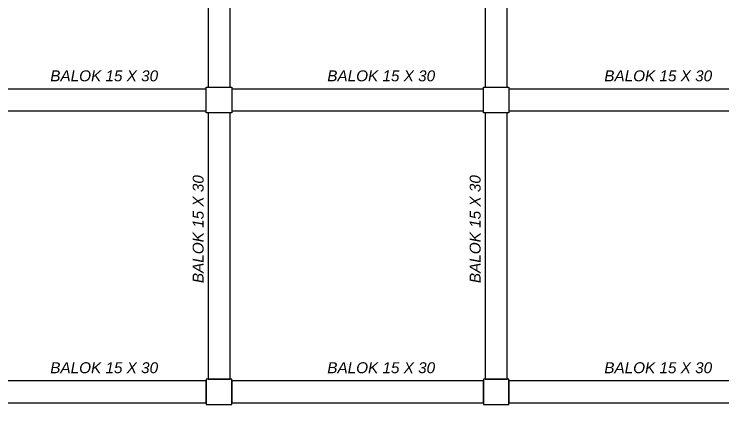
# Model space of a CAD drawing. Header units: centimetres. Extents: x -377343 to 693706, y 194584 to 813780.
# Drawn here: x 165574 to 166546, y 498202 to 498747 of the extents above; entities that cross this region are included whole.
import ezdxf

# ---------------------------------------------------------------- set-up
doc = ezdxf.new("R2010")
doc.units = ezdxf.units.CM
for name, color, linetype in [('balok', 235, 'Continuous'), ('KOLOM', 11, 'Continuous'), ('Layer1', 7, 'Continuous'), ('PIPA', 11, 'Continuous')]:
    doc.layers.add(name, color=color, linetype=linetype)
doc.styles.get("Standard").update_dxf_attribs({"font": 'arial.ttf'})

msp = doc.modelspace()

# ---------------------------------------------------------------- linework, layer by layer
at = {"layer": 'balok'}
for points in [[(165839.654, 499011.991), (165839.654, 498646.991), (165869.654, 498646.991), (165869.654, 499011.991)], [(166219.654, 499011.991), (166219.654, 498646.991), (166249.654, 498646.991), (166249.654, 499011.991)], [(165492.154, 498614.491), (165837.154, 498614.491), (165837.154, 498644.491), (165492.154, 498644.491)], [(165872.154, 498614.491), (166217.154, 498614.491), (166217.154, 498644.491), (165872.154, 498644.491)], [(166252.154, 498614.491), (166597.154, 498614.491), (166597.154, 498644.491), (166252.154, 498644.491)], [(165839.654, 498611.991), (165839.654, 498246.991), (165869.654, 498246.991), (165869.654, 498611.991)], [(166219.654, 498611.991), (166219.654, 498246.991), (166249.654, 498246.991), (166249.654, 498611.991)], [(165492.154, 498214.491), (165837.154, 498214.491), (165837.154, 498244.491), (165492.154, 498244.491)], [(165872.154, 498214.491), (166217.154, 498214.491), (166217.154, 498244.491), (165872.154, 498244.491)], [(166252.154, 498214.491), (166597.154, 498214.491), (166597.154, 498244.491), (166252.154, 498244.491)]]:
    msp.add_lwpolyline(points, close=True, dxfattribs=at)
at = {"layer": 'KOLOM'}
for points in [[(165837.154, 498646.991), (165872.154, 498646.991), (165872.154, 498611.991), (165837.154, 498611.991)], [(166217.154, 498646.991), (166252.154, 498646.991), (166252.154, 498611.991), (166217.154, 498611.991)], [(165837.154, 498211.991), (165872.154, 498211.991), (165872.154, 498246.991), (165837.154, 498246.991)], [(166217.154, 498211.991), (166252.154, 498211.991), (166252.154, 498246.991), (166217.154, 498246.991)]]:
    msp.add_lwpolyline(points, close=True, dxfattribs=at)
at = {"layer": 'PIPA', "lineweight": 35, "extrusion": (0, 0.816497, 0.57735), "elevation": 193451.324}
msp.add_lwpolyline([(-421704.212, -325591.681), (-159560.265, -63447.734), (377343.333, -600351.331), (-158232.47, -1135927.133), (-693706.405, -600453.199), (-454216.825, -360963.619)], dxfattribs=at)

# ---------------------------------------------------------------- texts
at = {"layer": 'Layer1', "char_height": 15, "attachment_point": 1}
for insert in [(165623.087, 498670.056), (166003.087, 498670.056), (166383.087, 498670.056), (165623.087, 498270.056), (166003.087, 498270.056), (166383.087, 498270.056)]:
    msp.add_mtext_dynamic_manual_height_columns('{\\fArial|b0|i1|c0|p34;BALOK 15 X 30}', width=159.09775, gutter_width=12.5, heights=[0], dxfattribs=dict(at, insert=insert))
at = {"layer": 'Layer1', "char_height": 15, "attachment_point": 1, "rotation": 90}
for insert in [(165818.414, 498378.541), (166198.414, 498378.541)]:
    msp.add_mtext_dynamic_manual_height_columns('{\\fArial|b0|i1|c0|p34;BALOK 15 X 30}', width=159.09775, gutter_width=12.5, heights=[0], dxfattribs=dict(at, insert=insert))

doc.saveas('drawing.dxf')
